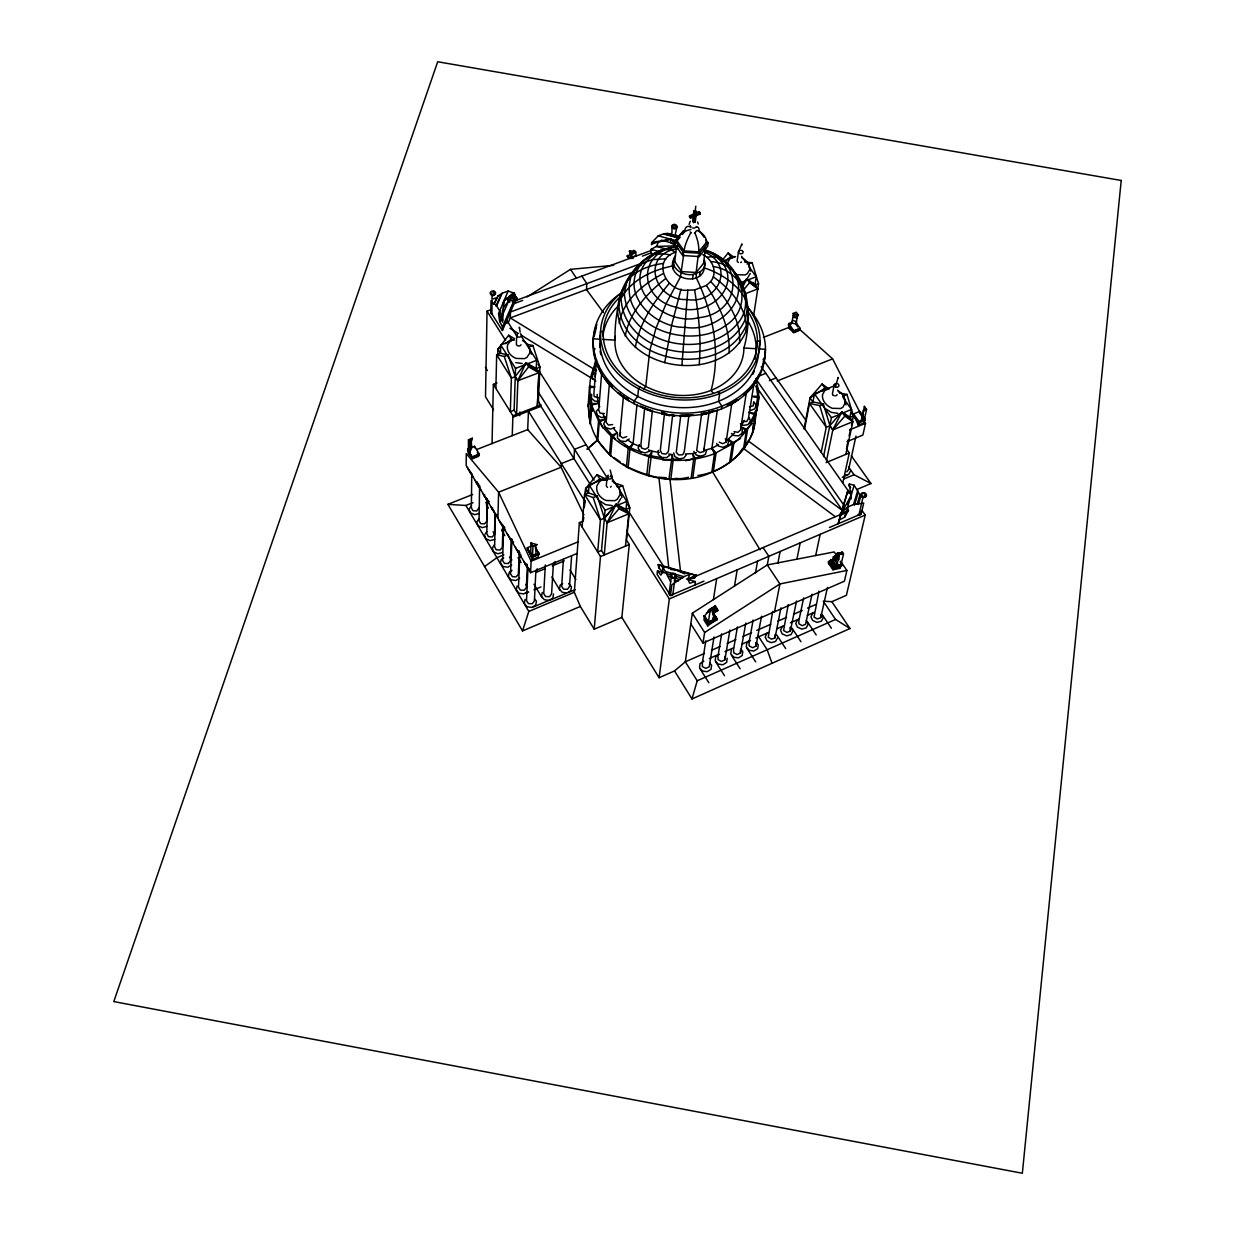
<?xml version="1.0" encoding="UTF-8"?>
<svg xmlns="http://www.w3.org/2000/svg" width="1235" height="1235" viewBox="0 0 1235 1235"><rect width="100%" height="100%" fill="white"/><g stroke="black" fill="none" stroke-linecap="round" stroke-linejoin="round"><path stroke-width="1.5" d="M755.094 411.394C758.413 438.934 735.998 462.754 711.792 472.279C661.512 495.729 579.215 460.794 589.697 398.118M796.498 321.486L796.482 324.203L791.62 322.891L793.827 313.86L792.839 313.567L796.343 312.193L798.428 315.064L797.625 314.894L796.498 321.486L792.638 320.436M467.355 467.432L472.835 476.571M467.602 448.969L472.279 458.17L479.195 455.468L479.211 454.032L474.518 446.283L467.602 448.969L472.279 458.17M468.466 439.784L468.374 449.139L470.026 451.871L471.77 447.811L471.106 439.475L472.357 438.255L468.466 439.784L470.365 442.917L472.357 438.255M470.026 451.871L469.748 445.881L471.708 440.602M478.81 508.033L476.787 510.997L472.959 510.688L471.369 507.801L471.739 474.271M472.665 458.664L472.681 457.104L478.439 454.85L478.408 456.394L472.665 458.664L468.343 453.492L467.818 450.79M474.502 447.718L474.518 446.283M475.182 480.477L480.708 489.677M487.192 499.079L486.744 521.34L484.506 523.918L480.662 523.609L479.056 520.707L479.597 485.448M483.07 493.614L488.643 502.877M490.65 309.846L487.038 311.189L485.509 396.775L493.521 409.727M819.021 591.148L814.035 617.052L817.369 618.982L820.766 617.593L820.812 614.289M495.003 514.007L494.509 534.338L492.271 536.947L488.412 536.638L486.806 533.721L487.47 500.437M491.931 314.014L492.039 295.041M492.055 443.597L493.352 384.378L497.026 382.974M491.021 506.844L496.64 516.168M742.25 429.41L742.096 433.377L738.623 435.847L733.729 435.476L731.49 433.454M678.108 248.605C639.684 253.684 653.886 301.34 687.277 299.534C716.964 304.705 736.214 266.05 705.077 252.341L708.195 251.786C752.13 274.587 714.031 320.884 676.07 307.175C638.217 299.379 637.245 250.736 677.614 246.784C645.596 248.667 619.924 278.647 617.531 309.923C620.402 371.766 722.305 386.648 746.172 331.057C748.626 316.777 750.17 300.985 738.777 289.7C729.715 279.311 717.35 272.271 704.382 267.902L704.953 263.395M803.661 597.863L798.921 620.433L798.844 623.752L802.194 625.682L805.591 624.292L812.028 594.236M495.883 388.454L496.671 354.707L500.53 353.241L508.156 354.97L515.242 376.613L517.882 380.766L516.601 414.281M497.705 354.815L497.844 349.181L508.727 335.225L514.486 338.699M502.969 525.338L502.336 547.429L500.082 550.054L496.208 549.745L494.602 546.812L495.405 513.652M500.53 353.241L500.731 344.951L511.259 340.968M503.371 304.536L503.88 300.8L511.769 295.582L514.362 295.258L514.424 293.22L508.156 291.043L502.166 293.251L498.122 295.813L493.877 304.15L491.036 300.707L490.804 312.239L502.413 330.517L502.506 326.858L514.208 299.935L508.604 301.078L503.031 308.055M497.921 518.314L498.6 492.209L466.274 453.615L466.182 465.487L530.602 572.7L577.146 553.419M788.223 604.61L783.592 630.483L786.927 632.428L790.354 631.023L789.983 627.426M499.202 520.46L504.853 529.861M506.721 323.338L506.813 320.39L517.11 336.537M508.064 301.17L508.172 297.496L509.623 302.39M508.094 356.622L508.156 354.97L504.266 356.452L496.671 354.707L511.383 378.111L510.333 411.656L514.13 410.174L515.52 368.37L500.731 344.951M508.372 563.515L504.482 563.407L502.63 560.536L503.602 527.515M750.401 421.397L747.916 424.732L743.177 425.38L740.413 423.867M739.564 343.052C741.077 319.248 726.412 297.959 710.634 281.549C718.075 272.657 712.58 259.288 702.885 254.703M772.693 611.402L768.263 637.26L771.597 639.205L775.04 637.8L775.148 634.45M502.413 330.517L514.1 303.625L514.208 299.935M507.276 533.875L512.973 543.354M514.455 302.328L517.372 299.534L515.813 296.493L512.695 297.99M512.247 435.631L512.895 415.778L493.352 384.378M516.384 344.025L516.678 335.148M508.372 563.515L510.425 560.767L511.182 538.769M519.271 550.918L518.36 574.043L516.307 576.822L512.402 576.714L510.549 573.812L511.923 539.402M732.015 401.9L726.134 442.006L722.846 443.72L719.187 442.161M519.781 415.778L519.92 411.95M515.396 547.398L521.139 556.939M527.283 566.309L526.357 587.428L524.304 590.222L520.367 590.114L518.499 587.196L519.796 554.561M583.939 514.949L561.107 467.262L527.7 429.595L528.457 411.178L585.22 501.657M513.359 296.446L514.1 300.167L517.079 298.438L515.813 296.493M523.578 561.03L529.367 570.632M535.295 546.518L539.201 554.453L532.162 557.356L527.221 549.158L527.283 547.753L530.788 546.318M527.947 548.602L532.347 559.563L538.182 557.155L538.321 554.314M537.426 406.253L538.969 372.708L536.191 368.555L536.669 360.327L521.772 336.985M535.897 570.323L534.4 600.905L532.347 603.714L528.41 603.606L526.527 600.673L527.978 568.177M537.318 406.238L538.846 372.692L525.986 362.735L515.072 376.69L517.758 380.75L538.969 372.708M530.602 572.7L531.127 561.215L498.6 492.209L561.107 467.262L561.323 463.573L573.935 458.54L574.553 449.324L586.085 444.739M729.005 353.133C730.641 328.68 719.372 305.462 706.42 285.455L710.634 281.549M532.162 557.356L527.283 547.753M532.347 559.563L532.47 556.723M532.547 555.333L532.964 546.256L530.957 542.937L536.947 544.635L535.635 545.855L536.005 553.913L532.547 555.333L530.788 552.431L530.957 542.937M590.407 484.614L540.945 406.33L538.383 400.711L539.942 367.119L532.918 345.538L526.666 344.225M610.198 470.056L612.035 477.204M589.635 398.673L588.138 405.759L590.068 424.053C594.452 404.169 583.661 382.495 596.135 364.232M553.404 563.253L551.597 593.865L549.56 596.675L545.638 596.551L543.74 593.634L545.314 564.92M602.634 339.378L614.999 340.134C614.366 304.242 626.021 261.372 664.276 249.238L671.593 250.226L675.684 252.202C650.984 259.906 666.005 292.556 687.802 290.194L681.89 365.575M571.62 555.843L569.489 586.501L567.483 589.296L563.561 589.172L561.663 586.27L563.407 559.424M617.67 434.118L617.407 438.07L620.634 441.08L625.62 441.482L629.248 438.95M613.764 482.731L622.656 485.664L629.788 507.832L626.546 540.174L629.294 544.542L621.838 617.407L594.205 629.217L580.342 606.447L574.321 592.275L579.369 522.621L583.275 521.031L583.553 517.187M588.092 406.469L589.543 386.061L594.622 386.895M593.062 341.57L593.263 338.807L599.978 339.208L600.565 331.412L603.236 331.582M594.313 335.982L596.459 326.75M593.68 347.961L594.915 357.532M592.723 374.174L593.016 370.361L596.366 370.917M592.893 374.668L593.325 368.956L596.52 370.222M582.102 527.005L584.525 494.494L588.477 492.904L597.2 495.93L604.409 518.175L607.126 522.729L604.27 554.947L601.507 550.486L605.088 510.24L589.095 484.907L609.025 476.849M589.898 422.586L591.303 403.66L598.172 403.351L599.747 406.809M583.213 521.108L583.507 517.28M584.788 500.052L584.217 507.708L584.711 501.873M585.22 494.309L585.652 488.551L597.076 474.626L605.459 478.995M585.282 494.216L585.714 488.458L588.477 492.904L589.095 484.907M598.203 397.824L594.174 396.528L593.927 393.332L596.474 359.508M591.658 394.243L591.472 398.21L594.606 401.082L597.725 401.344M863.018 497.134L858.958 514.871M604.332 413.571L600.025 413.123L598.743 410.035L601.692 372.6M597.061 439.537L598.558 420.687L605.274 418.897L602.912 413.71M597.725 440.988L599.222 422.154L591.472 405.142L598.172 403.351L597.138 394.366M674.356 226.206L674.495 224.446M597.061 497.535L597.2 495.93L593.201 497.535L584.525 494.494L600.426 519.796L597.694 552.06L601.507 550.486M612.653 424.578L608.392 425.041L606.153 422.277L609.457 383.02L612.112 385.876M606.339 485.463L607.08 476.911M594.205 629.217L600.488 556.537L579.369 522.621M609.503 454.742L611.124 435.97L617.191 432.682L613.61 428.545M633.169 258.393L628.816 258.331L627.241 256.185L630.282 254.58L631.733 256.679L628.615 257.22L627.318 255.336M610.646 456.07L612.282 437.329L617.191 432.682M699.134 364.819C701.465 339.81 698.639 314.616 694.595 289.932L687.802 290.194M627.241 256.185L628.847 258.316L636.257 255.568L634.898 250.751L629.371 251.214L631.872 254.966L629.804 253.468L631.872 254.966M626.778 436.634L622.841 437.977L619.785 435.739L623.443 396.281M626.407 467.092L628.214 448.398L633.107 443.72L636.967 404.74M633.941 403.644L634.203 400.927L637.785 396.435L638.541 388.747L639.962 386.956M628.106 468.003L629.927 449.308L633.107 443.72L639.946 446.452M642.401 256.124L650.66 253.067L651.03 249.377L656.495 246.444L678.231 245.765M619.754 490.388L626.809 501.425L626.021 509.376L628.738 513.837L625.497 546.117M652.389 410.375L648.421 447.41L645.21 449.293L641.444 447.919L640.919 444.646L644.732 407.565M646.769 475.46L648.792 456.827L651.926 451.207L659.351 452.442M648.73 475.784L651.926 451.207L648.514 449.849M676.95 227.086A2.624 1.961 6.4 0 1 672.55 227.688A2.624 1.961 6.4 0 1 673.816 224.477A2.624 1.961 6.4 0 1 676.95 227.086L675.344 234.002L677.104 236.518L677.953 236.178L667.641 233.415L663.951 233.739L658.255 235.839L651.679 242.631L651.478 244.669L656.788 241.396M704.413 267.794C701.511 287.786 664.584 278.616 673.909 258.563A15.87 12.041 6.8 0 1 675.514 255.738M689.084 224.4L690.257 221.189M673.322 269.076L673.909 258.563M713.166 393.332L711.128 390.337C721.194 352.361 712.965 312.578 696.308 277.875L696.139 272.487L681.735 271.592L674.773 261.619L676.502 245.997M661.559 413.679L674.634 415.84L661.559 413.679L661.945 411.672L665.48 413.571L664.168 414.111L661.945 411.672M672.72 414.605L668.351 451.578L665.897 454.11L661.867 453.538L660.293 450.451L664.507 413.463M696.494 212.929L699.288 211.756L700.199 214.01L690.519 218.086L689.485 216.789L689.593 215.816L695.104 213.516M690.519 218.086L689.593 215.816M693.175 216.696L692.634 221.297L693.669 222.578L695.29 221.899L696.015 215.77M693.838 211.046L693.468 214.195L694.487 215.538L694.873 212.327L693.838 211.046L695.475 210.367L696.509 211.648L696.123 214.859M693.669 222.578L694.379 216.449L693.36 215.168L689.485 216.789M695.12 211.833L695.784 206.214M699.288 211.756L700.199 214.01M664.708 572.901L657.483 570.863L657.066 574.29L670.481 595.44L703.981 581.129M692.634 278.848L693.159 274.463L700.06 271.87A15.87 12.041 6.8 0 0 704.429 260.23M668.938 479.134L672.319 454.588L668.614 453.971M670.852 479.041L673.106 460.439L672.319 454.588M698.037 256.911L696.139 272.487L703.502 263.425L705.447 247.818M688.976 414.775L684.267 451.717L682.754 454.712L678.741 455.005L676.24 452.303L680.778 415.361M699.504 276.254L700.06 271.87M865.503 495.451L865.473 494.648M669.169 593.371L671.392 576.189L670.605 574.908M704.49 653.392L685.302 661.821L674.526 670.929L659.104 677.722L669.324 598.898L627.303 532.578M670.481 595.44L671.871 584.757L683.897 576.683L690.195 573.997L696.324 575.34L694.564 578.181L687.71 578.953L689.639 583.229L695.428 581.577L694.95 584.989M672.874 594.421L675.128 577.254L676.178 576.483A2.918 2.439 7.4 0 0 672.689 573.302A2.918 2.439 7.4 0 0 671.3 577.316A2.918 2.439 7.4 0 0 676.178 576.483M691.152 478.038L693.622 459.451L692.789 453.6L696.262 452.643M664.708 362.75L671.67 325.083L681.041 289.083M692.866 477.559L695.351 458.972L692.789 453.6L685.348 453.955M704.12 448.274L703.672 451.501L699.952 452.627L696.694 450.528L701.65 413.586M702.329 414.682L714.664 410.715L702.329 414.682L701.387 412.737M502.089 313.891L502.599 310.155M731.305 649.733L730.75 653.809L733.744 657.19L738.422 657.885L742.235 655.507L742.76 651.447L740.784 649.162M703.672 451.501L709.214 411.317M703.178 413.138A4.137 3.288 7.7 0 0 705.154 413.864L709.075 412.305M717.412 409.526L711.885 448.336L714.478 453.693L711.792 472.279M721.533 408.862L721.919 406.161L718.585 401.267L719.665 393.594L718.338 391.665M712.58 471.971L715.266 453.368L711.885 448.336L704.938 450.25M837.361 556.568L834.181 551.937L767.275 564.935L692.341 613.193L685.302 661.821L697.204 680.778L692.001 698.964L849.973 628.522L831.834 601.692L823.266 601.213L835.555 619.445L849.973 628.522M713.351 471.646L716.053 453.044L711.885 448.336L718.43 444.693M741.71 245.24L741.895 243.943L738.453 251.909L737.187 260.817A2.285 1.729 8.1 0 0 738.329 262.407M615.339 336.383A64.652 50.403 6.8 0 0 675.807 395.154A64.652 50.403 6.8 0 0 743.902 347.992C752.347 319.525 751.359 263.796 710.928 261.65M704.398 617.191L703.965 619.97L707.763 625.913L716.285 619.615M749.305 267.13L756.221 276.764L754.971 285.069L757.734 288.975L744.782 293.868M729.576 462.523L732.417 443.89L728.249 439.212L734.501 433.053M840.541 561.199L846.886 570.462L844.416 581.176L702.993 643.064L704.629 632.49L692.341 613.193M731.027 461.689L733.899 443.056C752.238 429.132 763.709 404.663 756.407 381.893M753.628 315.681L758.552 283.71L752.161 262.731L744.72 262.005M713.336 615.37L714.864 618.148L715.482 617.423L712.688 618.55L714.17 615.462L712.996 613.61L717.705 610.677L715.435 605.999L710.341 608.855L704.583 615.925L708.396 621.869L716.485 618.349L713.027 613.795M707.763 625.913L708.211 622.672L703.688 615.617L708.025 623.937L717.273 619.924L712.827 611.433M708.396 621.869L709.955 611.726L716.423 607.543L714.123 610.985L712.935 609.133M705.787 640.78L702.314 663.133L702.375 666.56L705.849 668.382L709.245 666.761L714.015 636.998M713.398 599.639L716.67 578.628M734.022 431.586L737.974 432.343L740.521 429.981L746.31 392.931M600.287 335.627A79.673 62.12 6.8 0 0 675.56 407.318A79.673 62.12 6.8 0 0 758.83 348.903L760.05 341.169L757.41 340.999L756.19 348.733L743.902 347.992M743.408 449.401L746.388 430.722L740.768 426.893L744.242 420.409M742.775 421.536L746.743 421.444L748.395 418.619L754.323 381.491M744.566 448.259L747.561 429.564L740.768 426.893M752.64 430.012L753.504 424.639M754.076 421.042L754.647 417.461M762.489 367.351L764.048 357.98M752.3 433.686L755.357 414.945L748.58 412.305L756.113 413.54M755.666 414.929L758.738 396.111L753.118 396.358M753.041 432.281L758.738 397.685L753.118 396.759M721.657 633.848L717.967 656.233L718.06 659.644L721.518 661.451L724.899 659.83L729.931 630.02M756.129 406.531L758.475 392.437M734.485 586.054L737.202 569.844M795.942 322.582L800.033 328.263L799.771 329.714L793.549 332.153L788.455 325.052L788.702 323.585L791.805 322.366M788.702 325.392L788.733 328.139L793.781 332.663L798.952 330.64L799.23 329.066L794.059 331.088L793.781 332.663M737.434 626.948L733.559 649.363L733.652 652.759L737.11 654.565L740.475 652.96L745.786 623.088M747.638 306.403L745.446 318.97L746.31 325.114C722.598 380.102 621.714 365.39 618.781 304.18M746.172 331.057L748.441 317.997L747.823 314.23M493.475 292.865L493.784 291.12M793.549 332.153L793.812 330.702L788.702 323.585M755.48 572.917L757.58 561.122M635.377 347.436C639.375 323.014 653.809 301.741 669.447 283.155M753.134 620.078L749.058 642.54L749.166 645.905L752.624 647.711L755.974 646.106L761.547 616.203M777.865 563.284L780.119 551.474M804 428.962L810.052 397.824L822.062 384.008L828.685 388.793M804.633 428.653L809.45 403.444L813.109 401.946L823.421 404.092L829.951 425.689L826.261 427.217L821.198 452.257M554.561 564.071L555.04 561.524M834.52 385.768L814.467 393.857L812.939 402.008L809.928 397.809M774.53 611.757L779.918 583.939L767.275 564.935L768.865 556.29L763.045 547.568M775.04 637.8L780.952 607.836M536.746 571.311L537.256 568.764M625.265 336.059C629.371 312.177 647.125 293.359 665.403 278.74M796.93 559.177L800.203 542.875M832.498 393.363L834.258 384.718M542.288 592.414L541.532 596.428L544.28 599.685L549.004 600.38L552.879 598.064L553.527 593.973M823.544 456.657L831.417 417.708L814.467 393.857M790.354 631.023L796.529 601.013M826.462 460.794L832.838 429.888L841.807 411.95L849.865 417.445L852.891 421.644L845.821 454.403M525.091 599.438L524.319 603.467L527.052 606.74L531.791 607.435L535.681 605.104L536.453 601.198L534.57 598.898M842.98 397.562L843.32 395.941L846.978 394.444L853.431 415.963L851.471 425.087M619.198 323.261C623.135 300.136 643.312 284.096 662.933 273.738M517.094 585.992L516.307 589.99L519.024 593.232L523.748 593.927L527.638 591.627M815.687 555.534L820.179 534.338M852.891 421.644L844.817 416.149L841.807 411.95L852.891 421.644L832.838 429.888L829.766 425.766L841.807 411.95L849.788 417.476L851.502 409.418L844.4 399.522M509.144 572.639L508.357 576.606L511.058 579.832L515.751 580.527L519.642 578.242M853.277 415.392L853.586 413.972L859.884 411.379L865.272 418.85L864.963 420.271L858.634 422.879L851.316 413.015M846.747 446.946L848.321 439.66M849.109 436.017L850.683 428.73M854.003 415.408L858.31 425.18L863.558 423.018L864.701 419.915M842.857 482.576L849.309 452.936L846.361 448.768M858.634 422.879L858.958 421.459L853.586 413.972M855.994 436.063L848.677 469.393L846.793 471.863M858.31 425.18L858.942 422.293L856.966 419.529M834.459 558.976L828.546 561.539L828.268 562.82L832.93 569.736L840.248 568.27L840.881 565.445M592.09 375.826L595.162 361.901M829.009 563.994L829.21 563.083L833.131 568.826M833.409 567.544L829.719 560.813L836.002 557.927L829.719 560.813L833.409 567.544L841.174 564.179L843.505 553.913L842.486 552.415L836.851 553.496L838.951 555.38L839.09 556.877L838.056 557C836.99 553.249 830.352 557.68 835.138 559.795L839.306 558.853L837.207 562.095L837.654 564.287L834.922 565.553L831.541 560.597L834.289 559.362L835.323 557.062M851.533 494.34L847.936 490.388L838.071 523.81L840.464 515.952M850.73 491.005L850.869 496.115L839.8 515.952L848.445 510.487L847.565 507.076L854.172 485.247L849.356 484.027L848.924 485.957L850.637 487.593M863.141 412.722L864.392 406.392L866.584 409.418L864.515 418.696L861.413 419.977L863.898 410.221M744.983 445.31L748.209 440.864L842.548 510.595L843.783 505.022L756.067 379.222M847.936 490.388L840.942 514.377L688.296 579.416M820.766 617.593L827.45 587.49M828.546 561.539L833.193 568.362L832.93 569.736L841.791 565.784L840.217 561.786M833.779 556.769L835.138 559.795L833.316 556.892L842.486 552.415L837.129 553.604M863.774 419.915L865.503 423.296L862.879 435.06L847.009 441.636M829.441 527.499L861.212 513.914L863.728 503.062L853.524 504.544L847.565 507.076L840.217 514.038L842.548 514.239M861.922 510.348L865.226 515.057L846.407 595.285L831.834 601.692M619.785 435.739L620.557 432.574M514.208 297.758L513.251 298.777L514.964 294.995L514.115 293.698M835.416 386.91L838.164 377.462L837.654 378.404M857.275 503.849L859.977 494.849L854.172 485.247M858.325 504.528L860.502 497.257L859.977 494.849M853.524 504.544L857.785 490.388M854.481 505.038L858.263 492.425M846.778 510.07L844.663 517.064L838.827 520.352M861.413 419.977L863.481 414.451L862.524 417.554M522.529 630.915L528.812 611.402L465.857 505.47L447.919 504.343L522.529 630.915L580.342 606.447M706.513 450.698L705.278 454.495L701.11 456.286L696.278 455.067L693.823 451.392M502.506 326.858L499.696 321.471L498.554 313.628L508.156 291.043M639.313 444.476L638.078 448.135L640.564 451.732L645.257 452.936L649.548 451.115M847.241 510.117L844.663 517.064L848.445 510.487L840.217 514.038M746.604 391.094L748.657 390.677L744.998 393.07L745.77 393.486L743.979 393.594M492.672 507.925L492.132 509.283L494.401 511.568M484.722 494.695L484.182 496.053L487.563 499.48L486.189 499.388L489.183 501.564L487.516 501.611M628.522 279.805L630.545 274.818L634.435 271.329M713.475 608.639L715.435 605.999M605.196 420.425L603.653 424.13L605.814 427.65L610.538 429.07L614.752 427.511M470.026 444.492L471.106 439.475M469.748 445.881L471.122 442.655M469.701 449.139L471.091 445.912M508.11 322.937L510.287 317.904L510.472 311.976L643.636 262.53M499.696 321.471L508.604 301.078L507.014 297.805M494.571 303.872L496.594 305.925L502.166 293.251M503.154 303.131L504.683 299.657M493.877 304.15L498.122 295.813M495.976 306.079L500.947 294.764M658.78 241.365L656.495 246.444L665.804 248.93M525.986 362.735L517.758 380.75L528.611 366.872L525.986 362.735L536.314 368.57M847.087 504.359L850.869 496.115L849.356 484.027M607.126 522.729L616.111 504.235L626.021 509.376L628.738 513.837L607.126 522.729L618.967 508.712L616.111 504.235L604.316 518.221L600.426 519.796L593.201 497.535M742.868 286.767L746.789 278.74L755.125 285.007L757.796 288.897L749.583 282.645L746.789 278.74L741.093 285.609M687.88 415.547L682.199 416.087L682.384 415.269L684.545 416.488L690.087 415.716M767.136 633.246L765.175 636.905L767.058 640.872L771.273 642.663L775.549 641.474L777.602 637.8M850.498 471.06L848.785 474.333L844.616 475.429M697.929 475.444C721.255 472.449 743.3 455.669 752.069 433.608M749.985 422.787L756.916 409.788M714.324 608.577L715.343 610.152L714.494 611.634L717.828 609.905M599.315 366.239L598.574 367.536L600.719 370.268M622.1 294.053L620.34 296.987L621.56 291.367L625.543 284.76M617.901 503.309L620.881 498.384M640.919 265.51L643.358 261.496M747.684 277.767L750.247 273.522M494.463 544.759L492.286 548.232L493.676 551.921L497.921 553.789L502.506 552.493M485.231 533.999L486.683 531.698M478.948 518.731L476.772 522.158L478.146 525.786L482.36 527.623L486.914 526.372M471.276 505.856L469.099 509.252L470.473 512.849L474.657 514.686L479.195 513.436M662.979 571.975L658.749 568.069L658.24 564.596L662.439 566.17L662.979 571.975L660.833 575.093L657.483 570.863M686.398 454.665L683.943 458.046L679.265 458.864L674.912 456.688L673.662 452.921M737.434 455.669L742.822 448.274M658.255 450.374L658.131 454.465L661.682 457.459L666.545 457.66L670.034 454.974M509.16 342.095L511.321 339.301L514.316 340.104M509.144 342.095L511.321 339.301L508.727 335.225M643.574 389.164L645.766 386.416L649.826 350.308L655.955 328.294L666.221 303.378L680.485 276.887L683.727 254.256L682.693 255.522L674.711 244.129L675.066 240.779L683.588 230.497L684.545 231.871L682.415 234.449M746.326 391.835L744.998 393.07M721.518 261.172L728.156 252.959L733.806 257.173M698.254 255.182L699.226 256.556L699.643 253.221L708.087 242.863L706.096 242.739L698.655 251.832L684.113 250.921L677.073 240.902L675.066 240.779L683.078 252.172L682.693 255.522L699.226 256.556L707.67 246.213L708.087 242.863L706.08 240.038M728.156 252.959L730.888 256.803L729.036 259.088L724.111 260.909M680.284 237.027L677.073 240.902A19.559 12.875 1.1 0 1 690.967 229.478M742.729 290.889L749.583 282.645M597.941 481.357L599.87 479.041L605.32 479.659M604.409 518.175L616.111 504.235L628.738 513.837L618.967 508.712M598.08 409.264L596.273 411.394L597.231 415.192L601.368 417.523L605.984 416.905M822.618 390.908L825.011 388.145L828.345 389.21M844.817 416.149L832.838 429.888L829.858 425.72M836.682 556.136L838.04 555.055L836.851 553.496M513.312 297.666L509.005 298.793L514.964 294.995M812.815 613.116L810.916 616.728L812.599 620.433L817.03 622.409L821.429 621.143L823.236 617.623L822.047 615.061M670.775 414.975L668.259 415.439M797.656 619.785L795.757 623.428L797.424 627.133L801.855 629.124L806.285 627.859L808.091 624.308L806.332 620.449M782.434 626.5L780.505 630.143L782.172 633.879L786.602 635.871L791.048 634.589L792.885 631.039L791.126 627.164M741.293 434.427L752.393 423.481M593.912 349.999L595.054 348.918M494.679 539.386L490.11 540.652L485.895 538.8L484.506 535.156M670.235 254.997L664.538 253.839L654.427 254.271C615.4 282.676 663.318 326.982 698.423 317.735C741.185 313.906 745.353 261.172 704.49 249.763M511.769 295.582L514.424 293.22L511.136 294.393M597.4 440.262L586.98 449.339L597.385 440.231L609.704 454.619M754.925 380.874L757.302 378.836M693.406 577.795L696.324 575.34L658.24 564.596L659.583 568.27M688.358 415.377L683.495 416.226A4.137 3.288 7.1 0 1 682.569 415.747M665.511 414.065A4.137 3.304 6.6 0 0 666.283 414.698L669.324 415.485L673.523 414.62L670.389 415.3L664.168 414.111M755.913 378.589L758.491 376.629M500.839 346.989L497.844 349.181L500.437 353.272M505.331 343.685L511.321 339.301L513.019 340.304M594.946 372.862L592.553 374.653L592.46 378.419L595.826 381.275M484.583 566.556L496.887 557.68L503.88 554.824M514.424 293.22L503.88 300.8L502.614 322.196L498.554 313.628M724.76 261.172L730.888 256.803M529.12 568.609L528.179 569.289L529.861 569.783M658.379 252.156L661.126 250.226L675.607 246.413M714.123 610.985L715.343 610.152M519.966 555.611L520.923 554.963L517.882 552.153M810.052 397.824L825.011 388.145L826.354 389.087M704.629 632.49L779.918 583.939L846.886 570.462M527.005 296.94L570.524 269.338L613.641 265.324M703.827 661.142L700.091 663.488L699.504 667.595L702.468 671.006L707.176 671.716L711.036 669.308L711.607 665.217L709.631 662.917M719.449 654.257L715.744 656.588L715.173 660.679L718.152 664.09L722.846 664.785L726.674 662.392L727.168 658.178M750.463 640.594L746.804 642.91L746.264 646.955L749.244 650.336L753.921 651.03L757.703 648.668L758.244 644.763L756.237 642.354M709.955 611.726L708.967 610.183L715.034 606.385M509.005 298.793L514.609 295.381M562.635 583.599L560.196 585.066L559.455 589.064L562.203 592.291L566.911 593.001L570.755 590.7L571.481 586.826L568.687 583.491M509.715 571.743L512.031 570.369M836.08 558.081L829.719 560.813M503.726 557.927L501.256 559.378L500.437 563.129L503.139 566.51L507.832 567.205L511.707 564.935M865.087 496.856L866.136 496.238M645.38 408.461L649.749 410.174M503.71 528.549L504.698 527.978L503.756 526.481M761.3 366.795L762.705 365.992M747.931 390.291L750.556 388.824M726.01 446.545L740.552 438.41M512.108 294.686L509.376 296.199L510.225 297.496M512.571 339.656L510.302 340.906L507.57 344.966A15.916 12.427 2.3 0 0 516.091 358.412L524.643 358.644L526.913 357.378L529.63 353.287A15.947 12.473 2.1 0 0 522.498 340.536M605.274 418.897L599.222 422.154C624.03 458.401 674.742 468.821 714.478 453.693L733.899 443.056L728.249 439.212M706.42 285.455L694.595 289.932M839.507 553.975L842.486 552.415M730.858 404.169L733.219 403.027L728.079 404.71M631.564 254.009L635.763 252.002L630.236 252.465M697.204 680.778L835.555 619.445M709.322 658.517L718.014 654.689M724.93 651.648L733.559 647.835M742.158 644.053L749.027 641.027M755.882 638.016L768.371 632.505M776.861 628.769L783.654 625.774M790.415 622.795L798.875 619.075M807.289 615.354L814.019 612.39M711.468 650.32L720.19 646.492M727.168 643.435L735.89 639.591M742.868 636.534L751.59 632.706M756.823 630.406L770.81 624.246M777.803 621.174L786.541 617.346M793.534 614.274L802.287 610.43M807.52 608.114L816.273 604.285M714.864 618.148L716.64 617.376M834.86 559.301L831.711 560.675L835.339 565.815L833.64 566.556L831.541 560.597M708.211 622.672L717.473 618.658M833.193 568.362L842.085 564.503M709.816 622.425L714.664 620.31M834.675 568.146L839.337 566.124M707.779 611.202L712.657 609.087M837.098 555.657L833.27 556.908L838.071 559.393M706.513 612.822L709.477 611.541M669.324 598.898L865.226 515.057M848.213 493.135L851.718 491.654M856.966 489.446L870.968 483.518L851.332 455.823M666.174 414.404L669.324 415.485L672.072 414.342M528.812 611.402L574.321 592.275M843.659 479.072L854.033 474.719L870.968 483.518M694.873 212.327L696.509 211.648M690.612 217.159L700.307 213.099M533.319 606.972L549.004 600.38M550.517 599.917L566.109 593.371M842.239 477.25L847.565 475.012M568.44 592.538L575.325 589.635M696.324 575.34L687.71 578.953L690.195 573.997L662.439 566.17L670.667 581.762M600.488 556.537L629.294 544.542M826.091 462.616L849.309 452.936M525.276 593.464L528.75 592.013M533.968 589.836L540.915 586.934M536.129 572.407L544.759 568.841M552.23 565.877L564.241 560.906M831.417 417.708L851.502 409.418M849.788 417.476L853.431 415.963M531.127 561.215L577.98 541.887M849.541 429.888L865.503 423.296M532.223 555.951L539.263 553.064M858.958 421.459L865.272 418.85M531.93 556.954L538.954 554.067M858.387 422.524L862.447 420.842M819.731 405.605L826.261 427.217L809.45 403.444L819.731 405.605L823.421 404.092M532.964 546.256L536.947 544.635M863.018 410.885L866.584 409.418M625.852 509.453L629.788 507.832L627.781 504.698M605.088 510.24L626.809 501.425M617.222 486.775L618.704 487.269L622.656 485.664M769.359 380.627L776.105 377.925M465.857 505.47L473.02 502.614M777.247 380.951L832.606 358.845L861.181 414.821M735.705 401.653L728.48 404.879M758.074 376.413L765.839 373.325M447.919 504.343L472.665 494.494M476.88 449.463L527.7 429.595M763.431 337.387L789.628 327.136M472.295 456.734L479.211 454.032M793.812 330.702L800.033 328.263M472.125 457.923L479.041 455.221M793.395 331.922L799.771 329.714M788.455 325.052L791.558 323.832M512.895 415.778L541.023 404.864M512.849 417.245L540.945 406.33M515.242 376.613L511.383 378.111L504.266 356.452M536.098 368.586L539.942 367.119L538.074 364.201M532.918 345.538L529.059 347.004L531.405 354.198M515.52 368.37L536.669 360.327M740.12 282.892L756.221 276.764M750.556 410.468L754.801 408.847L756.129 405.281L753.813 401.699M758.552 283.71L754.971 285.069L752.995 282.321M747.021 263.935L752.161 262.731M634.219 271.762L510.287 317.904L594.081 369.234M730.657 258.47L735.566 256.648M514.1 303.625L522.698 300.429M493.352 298.885L496.748 297.635M667.641 233.415L668.768 234.295L671.979 233.106L671.933 225.743M508.974 299.642L513.204 298.083M631.625 254.348L635.685 252.851M512.71 301.247L517.372 299.534L517.079 298.438M512.278 301.849L652.312 250.072M654.427 254.271C641.644 258.979 634.975 271.221 626.917 281.194L624.339 293.143L621.066 298.561C624.015 358.165 722.259 372.476 745.446 318.97C741.139 301.201 727.816 287.23 713.305 276.902M708.967 610.183L711.962 609.148M835.323 559.007L838.395 557.958L838.056 557M705.602 413.756L704.66 413.509M595.733 372.908L595.208 376.382M753.844 382.649L755.496 382.171M620.078 393.517L620.279 394.968L626.531 398.982A4.122 3.273 5.3 0 0 627.596 399.075M685.548 460.763L702.653 456.039M838.534 554.7L843.505 553.913M749.506 406.794L753.211 405.898L753.551 402.564M829.519 388.593L824.81 390.492L822.51 394.629A15.931 12.504 11.5 0 0 832.251 408.306L840.742 408.507L842.857 407.226L845.141 403.042A15.947 12.551 11.3 0 0 838.272 390.893M627.118 398.812L623.335 396.697M715.945 607.666L717.705 610.677L716.331 607.589M734.902 256.479L730.302 258.208L727.955 262.005A15.314 11.609 8.2 0 0 728.496 266.883M669.324 415.485L673.523 414.62M629.418 467.756C647.603 476.231 668.521 482.113 688.543 477.281M663.241 263.441C651.601 264.954 639.869 268.813 630.992 276.764C616.635 327.599 691.06 351.404 725.748 325.423C756.793 305.786 738.978 260.122 708.195 251.786M649.255 410.406L650.289 410.221M630.529 252.619L635.763 252.002M706.868 257.297C714.54 255.769 724.25 257.745 727.616 265.633M662.547 459.837L680.856 458.957M589.481 387.481L594.606 387.25M495.497 514.887L496.933 514.47M667.024 239.358L670.775 239.189L674.974 242.647M673.77 247.077L677.614 246.923M665.989 258.825L652.589 259.597L641.552 263.534C618.04 293.004 654.38 328.387 685.41 327.337C716.485 332.91 754.23 299.518 731.923 269.215M610.692 385.876L611.757 385.907L606.123 380.627L606.4 379.207L611.757 385.907L608.87 383.776L609.442 383.143M644.902 408.214A4.137 3.288 6 0 0 645.426 408.986L649.24 410.406M589.512 386.771L594.606 387.08M758.83 348.903L765.468 349.304L765.036 352.037A86.249 67.308 6.8 0 1 666.174 414.389A86.249 67.308 6.8 0 1 596.891 324.404M674.773 261.619L673.337 261.527L672.859 265.926C654.488 269.6 635.824 277.736 624.339 293.143C627.411 345.584 706.142 361.407 737.434 323.74C756.36 302.004 740.105 270.094 713.444 266.59M703.502 263.425L704.953 263.642M666.252 477.744L658.872 477.25L668.861 568.579M675.483 478.377L681.025 478.748M478.285 486.219L479.674 486.343M470.427 473.144L472.125 474.086M670.729 569.474L676.317 570.091L684.854 573.935M515.721 362.581L522.189 363.507M837.947 413.339L831.464 412.413L825.428 408.677M607.666 479.906L601.877 480.137L599.562 481.511L596.845 485.942A16.518 13.477 4.9 0 0 606.061 500.499L614.937 500.684L617.253 499.295L619.955 494.834A16.549 13.523 4.6 0 0 612.205 481.048M612.298 505.609L605.551 504.636L599.515 500.669M642.679 407.782L649.934 410.637M645.01 454.866L663.226 457.876M840.001 393.07L846.978 394.444M668.768 234.295L677.104 236.518M663.951 233.739L678.37 237.599M664.97 234.403L677.629 237.799M658.255 235.839L676.147 240.64M661.389 240.161L674.418 243.65M651.03 249.377L660.061 251.801M650.66 253.067L656.017 254.503M792.839 313.567L798.428 315.064M793.04 315.465L797.702 316.716M793.21 317.133L797.084 318.182M665.897 571.604L683.897 576.683M686.398 579.014L695.428 581.577M666.452 573.673L671.809 575.186M675.375 576.189L682.523 578.212M668.089 576.236L671.361 577.162M674.634 578.088L679.543 579.477M674.264 580.249L677.969 581.299M686.66 416.349L683.14 415.778M674.928 225.171L675.699 225.557M704.166 250.118L713.058 253.499M527.36 564.534L524.705 563.515L526.944 565.306M652.42 410.946L640.332 406.176L652.342 411.595M625.142 445.773L641.938 452.458M672.843 577.254L671.979 576.776M725.377 438.579L726.134 442.006M501.333 319.495L502.676 320.174L499.573 310.618L496.594 305.925M629.371 251.214L630.838 253.453M666.283 414.698L667.209 415.176M623.876 397.531L628.075 398.781L624.601 398.179L623.166 395.895M648.159 410.36L645.025 407.735M528.611 366.872L538.846 372.692M509.901 328.278L518.036 333.249M521.278 335.241L592.846 378.96M676.888 246.506L670.682 242.662L670.775 239.189L651.679 242.631L654.041 243.11L670.775 239.189L674.928 242.832M714.756 255.707L726.35 263.271M614.196 457.722L620.171 461.859M623.166 463.928L627.658 467.046M627.318 439.706L633.107 443.72M619.275 440.355L633.524 450.25M743.979 448.845L835.076 516.508M487.439 506.103L485.88 502.383M502.938 531.93L501.811 529.367M516.523 549.884L519.858 552.585M500.314 522.914L502.537 524.721M799.06 328.834L832.606 358.845M746.789 278.74L757.796 288.897M526.095 565.815L528.117 567.683M509.746 538.614L511.769 540.482M501.672 525.153L504.698 527.978M600.225 371.087L602.201 372.955M476.278 482.9L478.547 485.185M468.435 469.856L470.705 472.14M735.35 274.417L738.777 280.052M604.733 426.677L615.385 439.042M509.468 557.093L511.923 559.964M525.647 584.417L527.438 586.501M694.271 220.617L695.29 221.899M603.452 312.594L586.44 289.546L586.841 283.618L581.839 276.131M515.798 297.357L517.372 299.534M862.617 416.056L864.515 418.696M795.849 324.265L797.733 326.874M859.745 413.046L864.963 420.271M741.556 256.34L745.925 262.407M837.685 390.183L839.8 393.131M789.258 325.175L794.105 331.937M822.062 384.008L825.011 388.145M700.029 231.547L704.058 237.213M848.615 467.046L854.033 474.719M763.076 359.4L806.44 421.058M761.408 367.011L849.819 493.074M859.838 511.954L861.212 513.914M756.237 386.57L842.548 510.595M633.833 250.304L634.697 251.554M841.467 552.138L842.486 553.635M629.989 250.983L630.853 252.233M837.5 553.218L838.951 555.38M837.855 555.086L839.09 556.877M836.682 555.472L838.395 557.958M834.351 557.911L837.562 562.527M834.289 559.362L837.654 564.287M832.498 559.903L835.786 564.704M822.417 614.937L831.371 628.244M807.304 621.606L816.212 634.991M570.524 269.338L576.359 278.122M792.098 628.322L800.975 641.752M776.815 635.068L785.676 648.56M758.105 635.809L767.167 649.764L772.029 663.272M746.913 648.282L755.696 661.883M513.467 293.93L514.316 295.227M714.756 606.292L715.744 607.836M512.818 295.18L513.652 296.477M716.655 443.535L718.199 445.943L722.892 447.332L727.276 445.542L728.588 441.945L727.122 439.629M710.341 608.855L711.345 610.399M714.571 615.385L716.485 618.349M714.556 615.694L716.362 618.519M712.317 612.575L715.482 617.423M713.212 614.737L714.803 617.222M731.398 655.137L740.151 668.799M705.339 618.673L708.195 623.135M610.692 476.185L617.747 487.223M538.722 370.454L607.635 478.532M629.186 512.324L664.06 567.035M597.076 474.626L599.87 479.041L585.652 488.551L588.292 492.981M715.806 662.022L724.528 675.746M690.797 623.845L702.993 643.064M487.038 311.189L505.594 340.459M538.753 392.807L594.066 480.106M700.137 668.938L708.828 682.723M514.13 410.174L516.724 414.296M485.417 367.382L487.393 370.546M674.526 670.929L692.001 698.964M621.838 617.407L659.104 677.722M569.968 569.906L575.865 579.524M712.95 472.511L760.05 549.822M477.312 452.365L479.195 455.468M535.311 548.047L539.201 554.453M551.891 576.93L559.98 590.299M469.223 451.995L472.82 457.969M528.842 550.702L531.559 555.225M486.42 504.93L488.35 508.141M501.904 530.741L504.837 535.635M518.067 557.68L521.046 562.635M533.999 584.248L542.057 597.663M476.818 481.557L478.717 484.738M493.12 531.806L494.509 534.338M630.684 254.75L631.733 256.679M740.089 283.124L745.523 293.668L746.388 299.117M596.505 414.049L602.85 427.989M629.804 253.468L630.282 254.58M697.636 222.022L698.223 224.075M618.704 487.269L621.992 497.504M864.392 406.392L864.932 408.09M749.259 417.677L750.031 420.162M748.564 264.089L750.695 271.082M843.32 395.941L846.006 404.91M628.615 257.22L628.847 258.316M519.58 328.417L519.348 327.244L520.12 332.138M756.129 385.799L758.475 400.109M731.861 402.641L731.938 403.197A4.122 3.257 8.4 0 0 732.278 402.348M669.926 479.087L680.593 571.975M591.025 396.79L592.661 411.317M511.722 539.047L511.83 539.911M850.853 491.345L851.286 498.847M755.851 642.725L755.974 646.106M740.383 649.919L740.475 652.96M724.821 656.433L724.899 659.83M696.494 226.514A3.149 2.362 6.8 0 1 696.169 227.07M695.012 227.857A3.149 2.362 6.8 0 1 692.619 227.95M690.736 226.715A3.149 2.362 6.8 0 1 690.35 225.511M695.567 232.165A3.134 2.362 6.8 0 1 694.41 232.967M691.276 232.767A3.134 2.362 6.8 0 1 690.149 231.825M696.015 231.022A3.134 2.362 6.8 0 1 695.892 231.624M684.545 231.871A19.281 7.132 69.7 0 1 690.982 227.379M697.358 227.055A19.621 5.635 -63.3 0 1 699.149 231.424M695.892 227.255A19.621 5.635 -63.3 0 1 696.679 227.055M748.271 312.115A77.326 60.145 6.8 0 1 724.899 388.701A77.326 60.145 6.8 0 1 623.443 375.548A77.326 60.145 6.8 0 1 621.498 295.674M693.159 274.463A15.87 12.041 6.8 0 1 673.739 264.568M754.369 371.04A79.565 62.09 6.8 0 1 752.779 374.406M600.797 354.723A79.565 62.09 6.8 0 1 600.164 351.064M599.793 347.405A79.565 62.09 6.8 0 1 599.701 343.778M602.927 335.905A77.018 60.052 6.8 0 1 619.414 304.798M748.101 321.486A77.018 60.052 6.8 0 1 755.017 359.153M747.237 307.052A86.373 67.354 6.8 0 1 734.3 400.017A86.373 67.354 6.8 0 1 614.629 387.095A86.373 67.354 6.8 0 1 620.618 293.374M747.345 306.836A79.997 62.213 6.8 0 1 729.051 389.149A79.997 62.213 6.8 0 1 621.56 377.015A79.997 62.213 6.8 0 1 621.483 292.618M697.019 230.436A19.235 12.659 1.4 0 1 706.096 242.739M694.919 232.967A19.59 7.225 69.8 0 1 698.655 251.832L699.643 253.221L683.078 252.172L684.113 250.921A19.235 5.511 -63.3 0 1 690.874 232.705M860.286 512.124A1.883 1.528 13.4 0 1 860.903 514.439A1.883 1.528 13.4 0 1 858.109 514.424M837.098 394.613A2.377 1.868 11.4 0 1 835.462 395.848M834.227 395.787A2.377 1.868 11.4 0 1 833.162 395.231M832.776 394.814A2.377 1.868 11.4 0 1 832.436 393.857M837.7 383.776A2.393 1.868 11.4 0 1 838.411 386.663A2.393 1.868 11.4 0 1 834.767 386.447A2.393 1.868 11.4 0 1 835.339 383.637M835.894 383.483A2.393 1.868 11.4 0 1 836.512 383.452M865.025 495.297A1.899 1.528 13.3 0 1 863.96 497.504A1.899 1.528 13.3 0 1 861.551 495.868M864.654 496.346A1.899 1.528 13.3 0 1 861.845 494.432M862.678 493.552A1.899 1.528 13.3 0 1 865.272 494.262M672.905 593.572A1.93 1.621 7.4 0 1 671.639 595.455A1.93 1.621 7.4 0 1 669.262 594.483A1.93 1.621 7.4 0 1 670.096 592.429M611.171 486.266A2.47 2.007 4.8 0 1 610.491 487.13M607.496 487.285A2.47 2.007 4.8 0 1 606.4 485.988M610.877 475.382A2.485 2.022 4.8 0 1 611.387 478.47A2.485 2.022 4.8 0 1 607.605 478.254A2.485 2.022 4.8 0 1 608.392 475.243M674.958 576.004A1.961 1.636 7.4 0 1 673.476 578.366A1.961 1.636 7.4 0 1 671.392 576.189M673.939 574.152A1.961 1.636 7.4 0 1 674.325 577.177M671.686 576.421A1.961 1.636 7.4 0 1 672.457 574.229M492.394 314.091A1.791 1.389 1.6 0 1 491.021 311.915M521.016 344.781A2.377 1.852 2.2 0 1 516.431 344.503M520.383 333.759A2.393 1.852 2.3 0 1 520.799 336.599A2.393 1.852 2.3 0 1 517.141 336.383A2.393 1.852 2.3 0 1 517.99 333.62M494.664 293.93A1.822 1.389 1.7 0 1 492.533 295.551A1.822 1.389 1.7 0 1 491.391 293.39M492.117 291.815A1.822 1.389 1.7 0 1 494.633 293.544M493.722 294.331A1.822 1.389 1.7 0 1 491.283 293.683M741.448 261.959A2.285 1.729 8.1 0 1 740.599 262.546M742.961 251.739A2.3 1.729 8.1 0 1 741.324 253.762A2.3 1.729 8.1 0 1 738.53 252.357A2.3 1.729 8.1 0 1 740.166 250.334M741.34 250.396A2.3 1.729 8.1 0 1 742.729 251.307M675.993 227.966A1.76 1.312 6.4 0 1 673.415 228.614A1.76 1.312 6.4 0 1 673.106 226.514M675.977 225.851A1.76 1.312 6.4 0 1 675.283 227.611M673.955 227.657A1.76 1.312 6.4 0 1 673.6 225.218M741.942 257.899A15.329 11.64 8 0 1 749.583 269.909L747.268 273.738L745.168 274.926L736.986 274.679A15.314 11.609 8.2 0 1 734.192 273.305M597.725 364.912L602.217 375.409L597.725 364.912M604.656 378.219L612.22 387.62L604.656 378.219M618.303 392.915L628.445 400.572L618.303 392.915M1121.21 180.464L1022.348 1173.25L113.79 1001.585L437.699 61.75L1121.21 180.464M679.651 415.562L692.789 414.96L679.651 415.562M727.43 405.62L737.897 399.847L727.43 405.62M744.273 394.397L752.254 386.617L744.273 394.397M754.6 383.375L759.587 374.128L754.6 383.375M712.873 410.73L712.132 412.027L708.195 413.339L704.784 414.018L703.78 413.185L708.195 413.339L712.873 410.73M729.684 404.74L727.616 404.833L729.684 404.74M512.787 541.424L511.799 542.026L513.482 542.535L512.787 541.424M861.737 496.47A2.825 2.285 13.3 0 0 866.399 495.698A2.825 2.285 13.3 0 0 862.864 492.672A2.825 2.285 13.3 0 0 861.737 496.47M491.422 294.795A2.702 2.084 1.7 0 0 495.621 293.251A2.702 2.084 1.7 0 0 491.715 291.198A2.702 2.084 1.7 0 0 491.422 294.795"/></g></svg>
